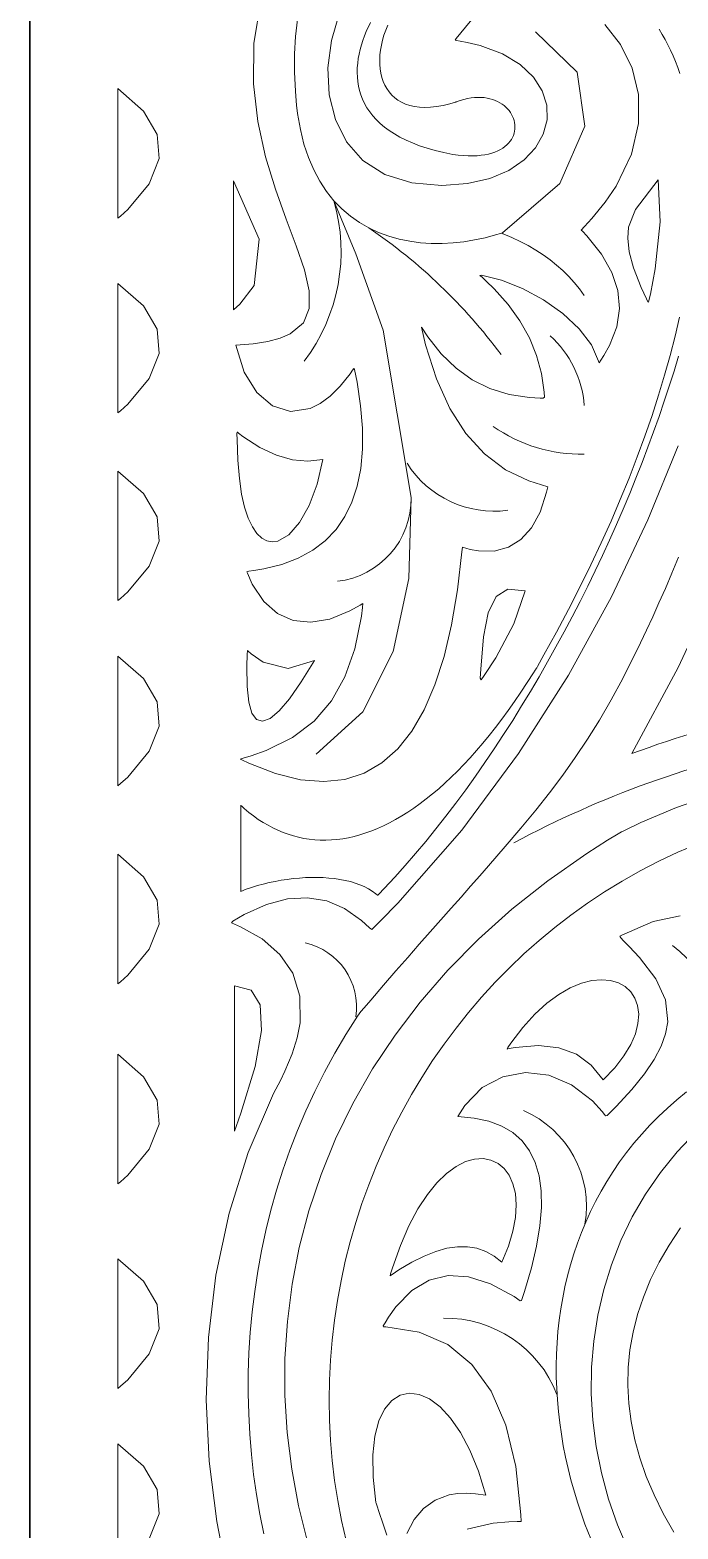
# Model space of a CAD drawing. Header units: inches. Extents: x 249 to 1192, y -18 to 440.
# Drawn here: x 621.909 to 622.219, y 264.988 to 265.706 of the extents above; entities that cross this region are included whole.
import ezdxf

# ---------------------------------------------------------------- set-up
doc = ezdxf.new("R2010")
doc.units = ezdxf.units.IN
doc.header["$MEASUREMENT"] = 0
doc.layers.add('KACA', color=141, linetype='Continuous', lineweight=30)
doc.layers.add('KOLOM', color=5, linetype='Continuous')

# ---------------------------------------------------------------- blocks, each defined once
blk = doc.blocks.new('GORGA')
blk.add_lwpolyline([(366.59218, 151.19092), (367.59218, 151.19092), (367.59218, 149.19092), (366.59218, 149.19092)], close=True)
blk.add_lwpolyline([(366.59218, 151.19092), (367.59218, 151.19092), (367.59218, 149.19092), (366.59218, 149.19092)], close=True)
at = {"lineweight": 9}
for points in [[(367.45938, 149.52477), (367.46365, 149.54202), (367.46688, 149.55947), (367.46904, 149.57707), (367.47011, 149.59477), (367.47009, 149.61253), (367.46895, 149.6303), (367.46667, 149.64804), (367.46323, 149.6657), (367.45863, 149.68322), (367.45283, 149.70058), (367.44583, 149.71771), (367.4376, 149.73458), (367.42812, 149.75114), (367.41739, 149.76733), (367.40538, 149.78312), (367.39207, 149.79846), (367.37744, 149.8133), (367.36149, 149.8276), (367.34418, 149.84131), (367.32551, 149.85438), (367.31565, 149.86066), (367.31059, 149.86373), (367.30896, 149.86465), (367.30793, 149.86517), (367.29964, 149.86914), (367.28262, 149.87631), (367.26507, 149.88245)], [(367.3058, 149.52085), (367.31095, 149.53292), (367.31522, 149.54522), (367.3186, 149.55769), (367.32109, 149.57029), (367.3227, 149.58296), (367.32342, 149.59565), (367.32326, 149.60829), (367.32222, 149.62085), (367.3203, 149.63326), (367.3175, 149.64547), (367.31382, 149.65743), (367.30927, 149.66908), (367.30383, 149.68037), (367.29752, 149.69124), (367.29034, 149.70164), (367.28227, 149.71153), (367.27334, 149.72083)], [(367.45938, 149.52477), (367.46365, 149.54202), (367.46688, 149.55947), (367.46904, 149.57707), (367.47011, 149.59477), (367.47009, 149.61253), (367.46895, 149.6303), (367.46667, 149.64804), (367.46323, 149.6657), (367.45863, 149.68322), (367.45283, 149.70058), (367.44583, 149.71771), (367.4376, 149.73458), (367.42812, 149.75114), (367.41739, 149.76733), (367.40538, 149.78312), (367.39207, 149.79846), (367.37744, 149.8133), (367.36149, 149.8276), (367.34418, 149.84131), (367.32551, 149.85438), (367.31565, 149.86066), (367.31059, 149.86373), (367.30896, 149.86465), (367.30793, 149.86517), (367.29964, 149.86914), (367.28262, 149.87631), (367.26507, 149.88245)], [(367.3058, 149.52085), (367.31095, 149.53292), (367.31522, 149.54522), (367.3186, 149.55769), (367.32109, 149.57029), (367.3227, 149.58296), (367.32342, 149.59565), (367.32326, 149.60829), (367.32222, 149.62085), (367.3203, 149.63326), (367.3175, 149.64547), (367.31382, 149.65743), (367.30927, 149.66908), (367.30383, 149.68037), (367.29752, 149.69124), (367.29034, 149.70164), (367.28227, 149.71153), (367.27334, 149.72083)], [(367.28084, 149.82449), (367.29376, 149.82172), (367.30878, 149.81521), (367.30979, 149.81467), (367.30931, 149.81398), (367.30794, 149.81258), (367.30528, 149.80982), (367.3004, 149.80449), (367.29259, 149.79429), (367.28786, 149.78422), (367.2868, 149.77368), (367.28783, 149.76805), (367.29, 149.76207), (367.29337, 149.75567), (367.29803, 149.74877), (367.30405, 149.74131), (367.3115, 149.7332), (367.31578, 149.72889), (367.31661, 149.72868), (367.31714, 149.7294), (367.31822, 149.73079), (367.3228, 149.73586), (367.3329, 149.7436), (367.34381, 149.74811), (367.35494, 149.74939), (367.36574, 149.74743), (367.37562, 149.74221), (367.38403, 149.73372), (367.38734, 149.72832), (367.37947, 149.72763), (367.37247, 149.72612), (367.36632, 149.72381), (367.36103, 149.72067), (367.3566, 149.71673), (367.35303, 149.71197), (367.35031, 149.7064), (367.34846, 149.70002), (367.34746, 149.69282), (367.34732, 149.68481), (367.34804, 149.67599), (367.34962, 149.66635), (367.35205, 149.6559), (367.35534, 149.64464), (367.3563, 149.6417), (367.3568, 149.64021), (367.35748, 149.64018), (367.36041, 149.64214), (367.37167, 149.64826), (367.3822, 149.6516), (367.392, 149.65217), (367.40106, 149.64997), (367.40939, 149.64499), (367.41698, 149.63724), (367.42051, 149.63232), (367.4222, 149.6296), (367.42303, 149.62818), (367.42291, 149.6277), (367.42184, 149.62765), (367.40582, 149.62511), (367.39205, 149.61913), (367.38055, 149.6097), (367.3713, 149.59684), (367.3643, 149.58054), (367.35957, 149.5608), (367.35709, 149.53762), (367.35694, 149.53449), (367.35897, 149.53443), (367.36297, 149.5343), (367.37038, 149.53365), (367.38294, 149.53079)], [(367.48173, 150.26263), (367.48497, 150.24224), (367.48522, 150.22297), (367.48316, 150.20487), (367.47942, 150.188), (367.47467, 150.1724), (367.46955, 150.15813), (367.46472, 150.14524), (367.46082, 150.13377), (367.45852, 150.12377), (367.45846, 150.1153), (367.46129, 150.10841), (367.46766, 150.10314), (367.47239, 150.10113), (367.47824, 150.09955), (367.48531, 150.0984), (367.49367, 150.09768), (367.48958, 150.08488), (367.48356, 150.07509), (367.47602, 150.06867), (367.46737, 150.06598), (367.45803, 150.0674), (367.45322, 150.06977), (367.44839, 150.0733), (367.4436, 150.07804), (367.43888, 150.08404), (367.43772, 150.08574), (367.43715, 150.08662), (367.43673, 150.08602), (367.43559, 150.08005), (367.43391, 150.06863), (367.43305, 150.05795), (367.43302, 150.04799), (367.43383, 150.03877), (367.43549, 150.0303), (367.43801, 150.02259), (367.44138, 150.01565), (367.44563, 150.00948), (367.45077, 150.0041), (367.45679, 149.99951), (367.46371, 149.99572), (367.47154, 149.99273), (367.48028, 149.99057), (367.485, 149.9898), (367.48744, 149.98949), (367.48832, 149.98922), (367.48806, 149.98853), (367.48575, 149.98338), (367.48025, 149.97501), (367.47365, 149.9692), (367.4661, 149.96589), (367.45772, 149.96504), (367.44865, 149.96658), (367.43902, 149.97047), (367.43403, 149.97329), (367.43277, 149.97408), (367.43293, 149.97213), (367.43351, 149.96792), (367.4367, 149.95238), (367.4414, 149.9389), (367.4478, 149.92736), (367.45609, 149.9177), (367.46644, 149.9098), (367.47906, 149.90358), (367.48627, 149.90108), (367.49011, 149.89997), (367.4911, 149.8997), (367.49159, 149.89958), (367.4908, 149.89917), (367.48743, 149.8976), (367.47456, 149.89261), (367.4626, 149.88968), (367.45155, 149.88877), (367.4414, 149.88983), (367.43212, 149.89282), (367.4237, 149.89769), (367.41612, 149.9044), (367.40937, 149.91289), (367.40344, 149.92313), (367.39829, 149.93506), (367.39393, 149.94864), (367.39033, 149.96383), (367.38748, 149.98057), (367.38537, 149.99883), (367.38512, 150.00096), (367.38459, 150.0008), (367.38355, 150.00049), (367.38148, 149.99995), (367.37747, 149.99923), (367.36992, 149.99917), (367.3631, 150.00098), (367.3571, 150.00468), (367.35201, 150.01029), (367.34791, 150.01782), (367.34488, 150.0273), (367.34431, 150.02997), (367.3472, 150.03085), (367.35328, 150.03271), (367.36454, 150.03809), (367.3746, 150.04567), (367.38346, 150.05545), (367.3911, 150.06742), (367.39755, 150.0816), (367.40279, 150.09797), (367.40475, 150.10639), (367.40177, 150.10179), (367.39532, 150.0936), (367.3882, 150.08673), (367.38041, 150.0812), (367.37195, 150.07701), (367.36282, 150.07414), (367.35301, 150.07262), (367.34786, 150.07235), (367.34654, 150.07234), (367.34588, 150.07289), (367.34602, 150.07517), (367.34729, 150.08413), (367.34964, 150.09281), (367.35308, 150.10122), (367.35762, 150.10934), (367.36324, 150.11719), (367.36996, 150.12476), (367.37372, 150.12845), (367.37571, 150.13026), (367.37673, 150.13116), (367.37604, 150.13124), (367.3664, 150.12894), (367.35629, 150.12489), (367.34633, 150.11941), (367.33711, 150.11285), (367.32924, 150.10554), (367.32332, 150.09784), (367.31995, 150.09007), (367.31968, 150.08933), (367.31887, 150.09051), (367.31737, 150.09287), (367.31478, 150.09752), (367.31124, 150.10655), (367.30988, 150.11535), (367.31066, 150.124), (367.31356, 150.1326), (367.31855, 150.14126), (367.3256, 150.15007), (367.32769, 150.15231), (367.32823, 150.15288), (367.32675, 150.15456), (367.32311, 150.15844), (367.31673, 150.1662), (367.31149, 150.17394), (367.30422, 150.18919), (367.30084, 150.20389), (367.30088, 150.21775), (367.30389, 150.23046), (367.3094, 150.24174), (367.31696, 150.25128)], [(367.37924, 150.25553), (367.38813, 150.24464), (367.38864, 150.24383), (367.38794, 150.24361), (367.38622, 150.24334), (367.38289, 150.24272), (367.37666, 150.2412), (367.36593, 150.23719), (367.35742, 150.23209), (367.35109, 150.22614), (367.34688, 150.21958), (367.34473, 150.21267), (367.34459, 150.20566), (367.3464, 150.19878), (367.3501, 150.19228), (367.35564, 150.18643), (367.36296, 150.18145), (367.37201, 150.1776), (367.38272, 150.17513), (367.39505, 150.17428), (367.40933, 150.17545), (367.42235, 150.17953), (367.43275, 150.18623), (367.4406, 150.19512), (367.44597, 150.20576), (367.44892, 150.2177), (367.44953, 150.2305), (367.44785, 150.24371), (367.44397, 150.2569)], [(367.28187, 150.04962), (367.29631, 150.01415), (367.3138, 149.97725), (367.33442, 149.93969), (367.35828, 149.90221), (367.38547, 149.86557), (367.41608, 149.8305), (367.42429, 149.82207), (367.42847, 149.81791), (367.42955, 149.81868), (367.43342, 149.82232), (367.44152, 149.82802), (367.45012, 149.83163), (367.45923, 149.83313), (367.46884, 149.83255), (367.47895, 149.82986), (367.48956, 149.82508), (367.49506, 149.8219), (367.49569, 149.82111), (367.49425, 149.82051), (367.49142, 149.81926), (367.48104, 149.81339), (367.47249, 149.806), (367.46628, 149.79695), (367.4629, 149.78609), (367.46285, 149.77328), (367.46422, 149.76609), (367.46662, 149.75836), (367.4701, 149.75007), (367.47227, 149.7457), (367.47552, 149.73933), (367.48768, 149.71114), (367.49684, 149.68208), (367.50315, 149.65247), (367.50675, 149.62259), (367.50779, 149.59276), (367.50639, 149.56327), (367.5027, 149.53443), (367.49892, 149.51469)], [(367.28084, 149.82449), (367.29376, 149.82172), (367.30878, 149.81521), (367.30979, 149.81467), (367.30931, 149.81398), (367.30794, 149.81258), (367.30528, 149.80982), (367.3004, 149.80449), (367.29259, 149.79429), (367.28786, 149.78422), (367.2868, 149.77368), (367.28783, 149.76805), (367.29, 149.76207), (367.29337, 149.75567), (367.29803, 149.74877), (367.30405, 149.74131), (367.3115, 149.7332), (367.31578, 149.72889), (367.31661, 149.72868), (367.31714, 149.7294), (367.31822, 149.73079), (367.3228, 149.73586), (367.3329, 149.7436), (367.34381, 149.74811), (367.35494, 149.74939), (367.36574, 149.74743), (367.37562, 149.74221), (367.38403, 149.73372), (367.38734, 149.72832), (367.37947, 149.72763), (367.37247, 149.72612), (367.36632, 149.72381), (367.36103, 149.72067), (367.3566, 149.71673), (367.35303, 149.71197), (367.35031, 149.7064), (367.34846, 149.70002), (367.34746, 149.69282), (367.34732, 149.68481), (367.34804, 149.67599), (367.34962, 149.66635), (367.35205, 149.6559), (367.35534, 149.64464), (367.3563, 149.6417), (367.3568, 149.64021), (367.35748, 149.64018), (367.36041, 149.64214), (367.37167, 149.64826), (367.3822, 149.6516), (367.392, 149.65217), (367.40106, 149.64997), (367.40939, 149.64499), (367.41698, 149.63724), (367.42051, 149.63232), (367.4222, 149.6296), (367.42303, 149.62818), (367.42291, 149.6277), (367.42184, 149.62765), (367.40582, 149.62511), (367.39205, 149.61913), (367.38055, 149.6097), (367.3713, 149.59684), (367.3643, 149.58054), (367.35957, 149.5608), (367.35709, 149.53762), (367.35694, 149.53449), (367.35897, 149.53443), (367.36297, 149.5343), (367.37038, 149.53365), (367.38294, 149.53079)], [(367.48173, 150.26263), (367.48497, 150.24224), (367.48522, 150.22297), (367.48316, 150.20487), (367.47942, 150.188), (367.47467, 150.1724), (367.46955, 150.15813), (367.46472, 150.14524), (367.46082, 150.13377), (367.45852, 150.12377), (367.45846, 150.1153), (367.46129, 150.10841), (367.46766, 150.10314), (367.47239, 150.10113), (367.47824, 150.09955), (367.48531, 150.0984), (367.49367, 150.09768), (367.48958, 150.08488), (367.48356, 150.07509), (367.47602, 150.06867), (367.46737, 150.06598), (367.45803, 150.0674), (367.45322, 150.06977), (367.44839, 150.0733), (367.4436, 150.07804), (367.43888, 150.08404), (367.43772, 150.08574), (367.43715, 150.08662), (367.43673, 150.08602), (367.43559, 150.08005), (367.43391, 150.06863), (367.43305, 150.05795), (367.43302, 150.04799), (367.43383, 150.03877), (367.43549, 150.0303), (367.43801, 150.02259), (367.44138, 150.01565), (367.44563, 150.00948), (367.45077, 150.0041), (367.45679, 149.99951), (367.46371, 149.99572), (367.47154, 149.99273), (367.48028, 149.99057), (367.485, 149.9898), (367.48744, 149.98949), (367.48832, 149.98922), (367.48806, 149.98853), (367.48575, 149.98338), (367.48025, 149.97501), (367.47365, 149.9692), (367.4661, 149.96589), (367.45772, 149.96504), (367.44865, 149.96658), (367.43902, 149.97047), (367.43403, 149.97329), (367.43277, 149.97408), (367.43293, 149.97213), (367.43351, 149.96792), (367.4367, 149.95238), (367.4414, 149.9389), (367.4478, 149.92736), (367.45609, 149.9177), (367.46644, 149.9098), (367.47906, 149.90358), (367.48627, 149.90108), (367.49011, 149.89997), (367.4911, 149.8997), (367.49159, 149.89958), (367.4908, 149.89917), (367.48743, 149.8976), (367.47456, 149.89261), (367.4626, 149.88968), (367.45155, 149.88877), (367.4414, 149.88983), (367.43212, 149.89282), (367.4237, 149.89769), (367.41612, 149.9044), (367.40937, 149.91289), (367.40344, 149.92313), (367.39829, 149.93506), (367.39393, 149.94864), (367.39033, 149.96383), (367.38748, 149.98057), (367.38537, 149.99883), (367.38512, 150.00096), (367.38459, 150.0008), (367.38355, 150.00049), (367.38148, 149.99995), (367.37747, 149.99923), (367.36992, 149.99917), (367.3631, 150.00098), (367.3571, 150.00468), (367.35201, 150.01029), (367.34791, 150.01782), (367.34488, 150.0273), (367.34431, 150.02997), (367.3472, 150.03085), (367.35328, 150.03271), (367.36454, 150.03809), (367.3746, 150.04567), (367.38346, 150.05545), (367.3911, 150.06742), (367.39755, 150.0816), (367.40279, 150.09797), (367.40475, 150.10639), (367.40177, 150.10179), (367.39532, 150.0936), (367.3882, 150.08673), (367.38041, 150.0812), (367.37195, 150.07701), (367.36282, 150.07414), (367.35301, 150.07262), (367.34786, 150.07235), (367.34654, 150.07234), (367.34588, 150.07289), (367.34602, 150.07517), (367.34729, 150.08413), (367.34964, 150.09281), (367.35308, 150.10122), (367.35762, 150.10934), (367.36324, 150.11719), (367.36996, 150.12476), (367.37372, 150.12845), (367.37571, 150.13026), (367.37673, 150.13116), (367.37604, 150.13124), (367.3664, 150.12894), (367.35629, 150.12489), (367.34633, 150.11941), (367.33711, 150.11285), (367.32924, 150.10554), (367.32332, 150.09784), (367.31995, 150.09007), (367.31968, 150.08933), (367.31887, 150.09051), (367.31737, 150.09287), (367.31478, 150.09752), (367.31124, 150.10655), (367.30988, 150.11535), (367.31066, 150.124), (367.31356, 150.1326), (367.31855, 150.14126), (367.3256, 150.15007), (367.32769, 150.15231), (367.32823, 150.15288), (367.32675, 150.15456), (367.32311, 150.15844), (367.31673, 150.1662), (367.31149, 150.17394), (367.30422, 150.18919), (367.30084, 150.20389), (367.30088, 150.21775), (367.30389, 150.23046), (367.3094, 150.24174), (367.31696, 150.25128)], [(367.37924, 150.25553), (367.38813, 150.24464), (367.38864, 150.24383), (367.38794, 150.24361), (367.38622, 150.24334), (367.38289, 150.24272), (367.37666, 150.2412), (367.36593, 150.23719), (367.35742, 150.23209), (367.35109, 150.22614), (367.34688, 150.21958), (367.34473, 150.21267), (367.34459, 150.20566), (367.3464, 150.19878), (367.3501, 150.19228), (367.35564, 150.18643), (367.36296, 150.18145), (367.37201, 150.1776), (367.38272, 150.17513), (367.39505, 150.17428), (367.40933, 150.17545), (367.42235, 150.17953), (367.43275, 150.18623), (367.4406, 150.19512), (367.44597, 150.20576), (367.44892, 150.2177), (367.44953, 150.2305), (367.44785, 150.24371), (367.44397, 150.2569)], [(367.28187, 150.04962), (367.29631, 150.01415), (367.3138, 149.97725), (367.33442, 149.93969), (367.35828, 149.90221), (367.38547, 149.86557), (367.41608, 149.8305), (367.42429, 149.82207), (367.42847, 149.81791), (367.42955, 149.81868), (367.43342, 149.82232), (367.44152, 149.82802), (367.45012, 149.83163), (367.45923, 149.83313), (367.46884, 149.83255), (367.47895, 149.82986), (367.48956, 149.82508), (367.49506, 149.8219), (367.49569, 149.82111), (367.49425, 149.82051), (367.49142, 149.81926), (367.48104, 149.81339), (367.47249, 149.806), (367.46628, 149.79695), (367.4629, 149.78609), (367.46285, 149.77328), (367.46422, 149.76609), (367.46662, 149.75836), (367.4701, 149.75007), (367.47227, 149.7457), (367.47552, 149.73933), (367.48768, 149.71114), (367.49684, 149.68208), (367.50315, 149.65247), (367.50675, 149.62259), (367.50779, 149.59276), (367.50639, 149.56327), (367.5027, 149.53443), (367.49892, 149.51469)], [(367.32681, 150.1216), (367.32913, 150.12475), (367.33161, 150.12777), (367.33425, 150.13068), (367.33707, 150.13345), (367.34005, 150.1361), (367.3432, 150.13863), (367.34651, 150.14103), (367.34999, 150.1433), (367.35364, 150.14545), (367.35745, 150.14747), (367.36143, 150.14937), (367.36558, 150.15114), (367.36611, 150.15136), (367.36638, 150.15146), (367.36696, 150.15128), (367.36937, 150.15053), (367.3743, 150.1492), (367.37933, 150.14812), (367.38445, 150.14729), (367.38962, 150.14673), (367.39483, 150.14645), (367.40004, 150.14648), (367.40523, 150.14683), (367.41037, 150.14752), (367.41544, 150.14855), (367.42041, 150.14995), (367.42525, 150.15173), (367.42994, 150.15392), (367.43445, 150.15651), (367.43876, 150.15953), (367.44284, 150.163), (367.44666, 150.16693), (367.4502, 150.17134), (367.45343, 150.17624), (367.45632, 150.18165), (367.45885, 150.18758), (367.461, 150.19405), (367.46273, 150.20108), (367.46402, 150.20868), (367.4645, 150.2127), (367.46469, 150.21476), (367.4651, 150.21934), (367.46558, 150.22846), (367.46558, 150.23722), (367.46509, 150.24562), (367.46416, 150.25366)], [(367.28165, 149.99618), (367.28485, 149.98857), (367.28797, 149.9813), (367.29102, 149.97434), (367.29402, 149.96767), (367.29696, 149.96129), (367.29986, 149.95516), (367.30272, 149.94928), (367.30555, 149.94364), (367.30836, 149.9382), (367.31395, 149.9279), (367.31956, 149.91824), (367.32525, 149.90911), (367.33108, 149.90035), (367.33712, 149.89185), (367.34342, 149.88346), (367.35006, 149.87506), (367.3571, 149.86651), (367.36461, 149.85767), (367.37263, 149.84842), (367.37686, 149.8436), (367.38125, 149.83862), (367.3858, 149.83347), (367.39052, 149.82814), (367.39542, 149.8226), (367.40051, 149.81684), (367.4058, 149.81084), (367.41128, 149.80459), (367.41698, 149.79807), (367.4229, 149.79126), (367.42905, 149.78415), (367.43221, 149.78047), (367.43381, 149.77861), (367.4353, 149.77648), (367.44092, 149.76763), (367.44621, 149.75865), (367.45116, 149.74956), (367.45578, 149.74037), (367.46008, 149.73108), (367.46406, 149.72171), (367.46771, 149.71226), (367.47105, 149.70274), (367.47408, 149.69316), (367.4768, 149.68352), (367.4792, 149.67384), (367.4813, 149.66412), (367.4831, 149.65436), (367.4846, 149.64459), (367.48581, 149.6348), (367.48672, 149.62501), (367.48733, 149.61522), (367.48766, 149.60544), (367.48771, 149.59568), (367.48747, 149.58594), (367.48696, 149.57624), (367.48617, 149.56658), (367.4851, 149.55698), (367.48376, 149.54743), (367.48216, 149.53794), (367.48029, 149.52854)], [(367.32681, 150.1216), (367.32913, 150.12475), (367.33161, 150.12777), (367.33425, 150.13068), (367.33707, 150.13345), (367.34005, 150.1361), (367.3432, 150.13863), (367.34651, 150.14103), (367.34999, 150.1433), (367.35364, 150.14545), (367.35745, 150.14747), (367.36143, 150.14937), (367.36558, 150.15114), (367.36611, 150.15136), (367.36638, 150.15146), (367.36696, 150.15128), (367.36937, 150.15053), (367.3743, 150.1492), (367.37933, 150.14812), (367.38445, 150.14729), (367.38962, 150.14673), (367.39483, 150.14645), (367.40004, 150.14648), (367.40523, 150.14683), (367.41037, 150.14752), (367.41544, 150.14855), (367.42041, 150.14995), (367.42525, 150.15173), (367.42994, 150.15392), (367.43445, 150.15651), (367.43876, 150.15953), (367.44284, 150.163), (367.44666, 150.16693), (367.4502, 150.17134), (367.45343, 150.17624), (367.45632, 150.18165), (367.45885, 150.18758), (367.461, 150.19405), (367.46273, 150.20108), (367.46402, 150.20868), (367.4645, 150.2127), (367.46469, 150.21476), (367.4651, 150.21934), (367.46558, 150.22846), (367.46558, 150.23722), (367.46509, 150.24562), (367.46416, 150.25366)], [(367.28165, 149.99618), (367.28485, 149.98857), (367.28797, 149.9813), (367.29102, 149.97434), (367.29402, 149.96767), (367.29696, 149.96129), (367.29986, 149.95516), (367.30272, 149.94928), (367.30555, 149.94364), (367.30836, 149.9382), (367.31395, 149.9279), (367.31956, 149.91824), (367.32525, 149.90911), (367.33108, 149.90035), (367.33712, 149.89185), (367.34342, 149.88346), (367.35006, 149.87506), (367.3571, 149.86651), (367.36461, 149.85767), (367.37263, 149.84842), (367.37686, 149.8436), (367.38125, 149.83862), (367.3858, 149.83347), (367.39052, 149.82814), (367.39542, 149.8226), (367.40051, 149.81684), (367.4058, 149.81084), (367.41128, 149.80459), (367.41698, 149.79807), (367.4229, 149.79126), (367.42905, 149.78415), (367.43221, 149.78047), (367.43381, 149.77861), (367.4353, 149.77648), (367.44092, 149.76763), (367.44621, 149.75865), (367.45116, 149.74956), (367.45578, 149.74037), (367.46008, 149.73108), (367.46406, 149.72171), (367.46771, 149.71226), (367.47105, 149.70274), (367.47408, 149.69316), (367.4768, 149.68352), (367.4792, 149.67384), (367.4813, 149.66412), (367.4831, 149.65436), (367.4846, 149.64459), (367.48581, 149.6348), (367.48672, 149.62501), (367.48733, 149.61522), (367.48766, 149.60544), (367.48771, 149.59568), (367.48747, 149.58594), (367.48696, 149.57624), (367.48617, 149.56658), (367.4851, 149.55698), (367.48376, 149.54743), (367.48216, 149.53794), (367.48029, 149.52854)], [(367.28102, 150.22784), (367.28203, 150.23071), (367.28311, 150.23352), (367.28425, 150.23627), (367.28546, 150.23895), (367.28673, 150.24156), (367.28806, 150.24411), (367.28945, 150.24659), (367.29091, 150.24901)], [(367.42087, 150.25105), (367.42185, 150.24863), (367.42269, 150.24621), (367.42338, 150.2438), (367.42393, 150.24141), (367.42434, 150.23905), (367.4246, 150.23673), (367.42472, 150.23445), (367.42468, 150.23223), (367.4245, 150.23007), (367.42417, 150.22799), (367.42369, 150.22599), (367.42305, 150.22408), (367.42227, 150.22227), (367.42132, 150.22058), (367.42022, 150.219), (367.41897, 150.21754), (367.41755, 150.21623), (367.41598, 150.21505), (367.41424, 150.21404), (367.41234, 150.21318), (367.41028, 150.2125), (367.40806, 150.212), (367.40567, 150.21169), (367.40311, 150.21158), (367.40038, 150.21168), (367.39749, 150.21199), (367.39443, 150.21254), (367.39119, 150.21331), (367.38951, 150.21379), (367.38865, 150.21405), (367.38834, 150.21416), (367.3881, 150.21426), (367.38624, 150.21491), (367.38443, 150.21544), (367.38268, 150.21586), (367.38097, 150.21615), (367.37932, 150.21634), (367.37773, 150.21642), (367.37619, 150.2164), (367.37471, 150.21628), (367.3733, 150.21607), (367.37194, 150.21578), (367.37065, 150.2154), (367.36943, 150.21495), (367.36827, 150.21443), (367.36718, 150.21384), (367.36616, 150.21318), (367.36521, 150.21247), (367.36434, 150.21171), (367.36354, 150.2109), (367.36282, 150.21005), (367.36218, 150.20915), (367.36161, 150.20823), (367.36113, 150.20728), (367.36073, 150.2063), (367.36042, 150.2053), (367.36019, 150.2043), (367.36005, 150.20328), (367.36, 150.20225), (367.36004, 150.20123), (367.36017, 150.20022), (367.3604, 150.19921), (367.36072, 150.19822), (367.36114, 150.19725), (367.36166, 150.19631), (367.36228, 150.19539), (367.363, 150.19451), (367.36382, 150.19367), (367.36476, 150.19287), (367.36579, 150.19212), (367.36694, 150.19142), (367.3682, 150.19079), (367.36957, 150.19022), (367.37105, 150.18971), (367.37265, 150.18928), (367.37436, 150.18893), (367.37619, 150.18866), (367.37814, 150.18847), (367.38022, 150.18838), (367.38241, 150.18839), (367.38473, 150.1885), (367.38718, 150.18872), (367.38975, 150.18904), (367.3941, 150.18995), (367.3982, 150.19097), (367.40205, 150.19208), (367.40565, 150.19328), (367.40901, 150.19457), (367.41214, 150.19595), (367.41505, 150.19741), (367.41773, 150.19894), (367.4202, 150.20055), (367.42247, 150.20222), (367.42452, 150.20396), (367.42639, 150.20576), (367.42806, 150.20762), (367.42954, 150.20953), (367.43084, 150.21148), (367.43197, 150.21348), (367.43294, 150.21552), (367.43374, 150.21759), (367.43438, 150.2197), (367.43487, 150.22183), (367.43522, 150.22399), (367.43543, 150.22616), (367.43551, 150.22835), (367.43546, 150.23054), (367.43528, 150.23275), (367.43499, 150.23496), (367.4346, 150.23716), (367.43409, 150.23936), (367.43349, 150.24155), (367.4328, 150.24372), (367.43202, 150.24588), (367.43116, 150.24801), (367.42922, 150.25219)], [(367.28164, 150.09255), (367.28381, 150.08538), (367.28609, 150.07815), (367.28848, 150.07089), (367.29098, 150.06358), (367.29358, 150.05625), (367.2963, 150.04888), (367.29911, 150.0415), (367.30203, 150.0341), (367.30505, 150.02669), (367.30817, 150.01927), (367.31138, 150.01186), (367.31469, 150.00445), (367.31809, 149.99705), (367.32158, 149.98967), (367.32516, 149.98232), (367.32883, 149.97499), (367.33258, 149.9677), (367.33642, 149.96045), (367.34034, 149.95324), (367.34433, 149.94608), (367.34841, 149.93898), (367.35256, 149.93194), (367.35678, 149.92497), (367.36107, 149.91807), (367.36544, 149.91125), (367.36987, 149.90451), (367.37437, 149.89786), (367.37894, 149.89131), (367.38356, 149.88485), (367.38825, 149.87851), (367.393, 149.87227), (367.3978, 149.86615), (367.40266, 149.86015), (367.40757, 149.85428), (367.41253, 149.84855), (367.41754, 149.84295), (367.4226, 149.83749), (367.42514, 149.83482), (367.42546, 149.83449), (367.42562, 149.83433), (367.42566, 149.8343), (367.42571, 149.83435), (367.42581, 149.83443), (367.42659, 149.83509), (367.42829, 149.83634), (367.43013, 149.83746), (367.43211, 149.83848), (367.43422, 149.83938), (367.43645, 149.84018), (367.43879, 149.84087), (367.44123, 149.84145), (367.44376, 149.84193), (367.44638, 149.84231), (367.44906, 149.84259), (367.45181, 149.84278), (367.4546, 149.84286), (367.45744, 149.84286), (367.46032, 149.84276), (367.46321, 149.84258), (367.46612, 149.8423), (367.46903, 149.84195), (367.47194, 149.8415), (367.47483, 149.84098), (367.47769, 149.84037), (367.48052, 149.83969), (367.48331, 149.83893), (367.48604, 149.83809), (367.4887, 149.83718), (367.49129, 149.83621), (367.49129, 149.83621), (367.49129, 149.83708), (367.49129, 149.83819), (367.49129, 149.83952), (367.49129, 149.84104), (367.49129, 149.84273), (367.49129, 149.84456), (367.49129, 149.84652), (367.49129, 149.84859), (367.49129, 149.85293), (367.49129, 149.85741), (367.49129, 149.86185), (367.49129, 149.86606), (367.49129, 149.86802), (367.49129, 149.86986), (367.49129, 149.87155), (367.49129, 149.87308), (367.49129, 149.87441), (367.49129, 149.87552), (367.49129, 149.8764), (367.49129, 149.87702), (367.49129, 149.87736), (367.49129, 149.87741), (367.49129, 149.87741), (367.49129, 149.87741), (367.49118, 149.87731), (367.49064, 149.87682), (367.48956, 149.87586), (367.48736, 149.87402), (367.48512, 149.87229), (367.48285, 149.87069), (367.48055, 149.8692), (367.47821, 149.86782), (367.47585, 149.86657), (367.47345, 149.86543), (367.47102, 149.86442), (367.46856, 149.86352), (367.46607, 149.86275), (367.46355, 149.8621), (367.461, 149.86158), (367.45843, 149.86118), (367.45583, 149.8609), (367.45321, 149.86075), (367.45056, 149.86072), (367.44789, 149.86083), (367.44519, 149.86106), (367.44247, 149.86142), (367.43973, 149.86191), (367.43697, 149.86253), (367.43418, 149.86328), (367.43138, 149.86417), (367.42856, 149.86518), (367.42572, 149.86633), (367.42287, 149.86762), (367.41999, 149.86904), (367.41711, 149.8706), (367.4142, 149.87229), (367.41128, 149.87412), (367.40835, 149.87609), (367.40541, 149.8782), (367.40245, 149.88045), (367.39948, 149.88284), (367.3965, 149.88537), (367.39351, 149.88805), (367.39052, 149.89087), (367.38751, 149.89383), (367.38449, 149.89694), (367.38147, 149.90019), (367.37845, 149.90359), (367.37541, 149.90713), (367.37237, 149.91083), (367.36933, 149.91467), (367.36629, 149.91866), (367.36324, 149.92281), (367.36019, 149.9271), (367.35714, 149.93155), (367.35409, 149.93615), (367.35104, 149.9409), (367.35028, 149.94211), (367.34989, 149.94272), (367.34978, 149.94291), (367.34958, 149.94326), (367.34919, 149.94394), (367.34609, 149.94943), (367.34009, 149.96033), (367.33435, 149.97116), (367.32887, 149.9819), (367.32365, 149.99255), (367.31869, 150.0031), (367.31399, 150.01355), (367.30955, 150.02389), (367.30536, 150.03411), (367.30143, 150.04422), (367.29777, 150.0542), (367.29436, 150.06404), (367.2912, 150.07375), (367.28831, 150.08332), (367.28567, 150.09275), (367.28329, 150.10201), (367.28117, 150.11112)], [(367.28102, 150.22784), (367.28203, 150.23071), (367.28311, 150.23352), (367.28425, 150.23627), (367.28546, 150.23895), (367.28673, 150.24156), (367.28806, 150.24411), (367.28945, 150.24659), (367.29091, 150.24901)], [(367.42087, 150.25105), (367.42185, 150.24863), (367.42269, 150.24621), (367.42338, 150.2438), (367.42393, 150.24141), (367.42434, 150.23905), (367.4246, 150.23673), (367.42472, 150.23445), (367.42468, 150.23223), (367.4245, 150.23007), (367.42417, 150.22799), (367.42369, 150.22599), (367.42305, 150.22408), (367.42227, 150.22227), (367.42132, 150.22058), (367.42022, 150.219), (367.41897, 150.21754), (367.41755, 150.21623), (367.41598, 150.21505), (367.41424, 150.21404), (367.41234, 150.21318), (367.41028, 150.2125), (367.40806, 150.212), (367.40567, 150.21169), (367.40311, 150.21158), (367.40038, 150.21168), (367.39749, 150.21199), (367.39443, 150.21254), (367.39119, 150.21331), (367.38951, 150.21379), (367.38865, 150.21405), (367.38834, 150.21416), (367.3881, 150.21426), (367.38624, 150.21491), (367.38443, 150.21544), (367.38268, 150.21586), (367.38097, 150.21615), (367.37932, 150.21634), (367.37773, 150.21642), (367.37619, 150.2164), (367.37471, 150.21628), (367.3733, 150.21607), (367.37194, 150.21578), (367.37065, 150.2154), (367.36943, 150.21495), (367.36827, 150.21443), (367.36718, 150.21384), (367.36616, 150.21318), (367.36521, 150.21247), (367.36434, 150.21171), (367.36354, 150.2109), (367.36282, 150.21005), (367.36218, 150.20915), (367.36161, 150.20823), (367.36113, 150.20728), (367.36073, 150.2063), (367.36042, 150.2053), (367.36019, 150.2043), (367.36005, 150.20328), (367.36, 150.20225), (367.36004, 150.20123), (367.36017, 150.20022), (367.3604, 150.19921), (367.36072, 150.19822), (367.36114, 150.19725), (367.36166, 150.19631), (367.36228, 150.19539), (367.363, 150.19451), (367.36382, 150.19367), (367.36476, 150.19287), (367.36579, 150.19212), (367.36694, 150.19142), (367.3682, 150.19079), (367.36957, 150.19022), (367.37105, 150.18971), (367.37265, 150.18928), (367.37436, 150.18893), (367.37619, 150.18866), (367.37814, 150.18847), (367.38022, 150.18838), (367.38241, 150.18839), (367.38473, 150.1885), (367.38718, 150.18872), (367.38975, 150.18904), (367.3941, 150.18995), (367.3982, 150.19097), (367.40205, 150.19208), (367.40565, 150.19328), (367.40901, 150.19457), (367.41214, 150.19595), (367.41505, 150.19741), (367.41773, 150.19894), (367.4202, 150.20055), (367.42247, 150.20222), (367.42452, 150.20396), (367.42639, 150.20576), (367.42806, 150.20762), (367.42954, 150.20953), (367.43084, 150.21148), (367.43197, 150.21348), (367.43294, 150.21552), (367.43374, 150.21759), (367.43438, 150.2197), (367.43487, 150.22183), (367.43522, 150.22399), (367.43543, 150.22616), (367.43551, 150.22835), (367.43546, 150.23054), (367.43528, 150.23275), (367.43499, 150.23496), (367.4346, 150.23716), (367.43409, 150.23936), (367.43349, 150.24155), (367.4328, 150.24372), (367.43202, 150.24588), (367.43116, 150.24801), (367.42922, 150.25219)], [(367.28164, 150.09255), (367.28381, 150.08538), (367.28609, 150.07815), (367.28848, 150.07089), (367.29098, 150.06358), (367.29358, 150.05625), (367.2963, 150.04888), (367.29911, 150.0415), (367.30203, 150.0341), (367.30505, 150.02669), (367.30817, 150.01927), (367.31138, 150.01186), (367.31469, 150.00445), (367.31809, 149.99705), (367.32158, 149.98967), (367.32516, 149.98232), (367.32883, 149.97499), (367.33258, 149.9677), (367.33642, 149.96045), (367.34034, 149.95324), (367.34433, 149.94608), (367.34841, 149.93898), (367.35256, 149.93194), (367.35678, 149.92497), (367.36107, 149.91807), (367.36544, 149.91125), (367.36987, 149.90451), (367.37437, 149.89786), (367.37894, 149.89131), (367.38356, 149.88485), (367.38825, 149.87851), (367.393, 149.87227), (367.3978, 149.86615), (367.40266, 149.86015), (367.40757, 149.85428), (367.41253, 149.84855), (367.41754, 149.84295), (367.4226, 149.83749), (367.42514, 149.83482), (367.42546, 149.83449), (367.42562, 149.83433), (367.42566, 149.8343), (367.42571, 149.83435), (367.42581, 149.83443), (367.42659, 149.83509), (367.42829, 149.83634), (367.43013, 149.83746), (367.43211, 149.83848), (367.43422, 149.83938), (367.43645, 149.84018), (367.43879, 149.84087), (367.44123, 149.84145), (367.44376, 149.84193), (367.44638, 149.84231), (367.44906, 149.84259), (367.45181, 149.84278), (367.4546, 149.84286), (367.45744, 149.84286), (367.46032, 149.84276), (367.46321, 149.84258), (367.46612, 149.8423), (367.46903, 149.84195), (367.47194, 149.8415), (367.47483, 149.84098), (367.47769, 149.84037), (367.48052, 149.83969), (367.48331, 149.83893), (367.48604, 149.83809), (367.4887, 149.83718), (367.49129, 149.83621), (367.49129, 149.83621), (367.49129, 149.83708), (367.49129, 149.83819), (367.49129, 149.83952), (367.49129, 149.84104), (367.49129, 149.84273), (367.49129, 149.84456), (367.49129, 149.84652), (367.49129, 149.84859), (367.49129, 149.85293), (367.49129, 149.85741), (367.49129, 149.86185), (367.49129, 149.86606), (367.49129, 149.86802), (367.49129, 149.86986), (367.49129, 149.87155), (367.49129, 149.87308), (367.49129, 149.87441), (367.49129, 149.87552), (367.49129, 149.8764), (367.49129, 149.87702), (367.49129, 149.87736), (367.49129, 149.87741), (367.49129, 149.87741), (367.49129, 149.87741), (367.49118, 149.87731), (367.49064, 149.87682), (367.48956, 149.87586), (367.48736, 149.87402), (367.48512, 149.87229), (367.48285, 149.87069), (367.48055, 149.8692), (367.47821, 149.86782), (367.47585, 149.86657), (367.47345, 149.86543), (367.47102, 149.86442), (367.46856, 149.86352), (367.46607, 149.86275), (367.46355, 149.8621), (367.461, 149.86158), (367.45843, 149.86118), (367.45583, 149.8609), (367.45321, 149.86075), (367.45056, 149.86072), (367.44789, 149.86083), (367.44519, 149.86106), (367.44247, 149.86142), (367.43973, 149.86191), (367.43697, 149.86253), (367.43418, 149.86328), (367.43138, 149.86417), (367.42856, 149.86518), (367.42572, 149.86633), (367.42287, 149.86762), (367.41999, 149.86904), (367.41711, 149.8706), (367.4142, 149.87229), (367.41128, 149.87412), (367.40835, 149.87609), (367.40541, 149.8782), (367.40245, 149.88045), (367.39948, 149.88284), (367.3965, 149.88537), (367.39351, 149.88805), (367.39052, 149.89087), (367.38751, 149.89383), (367.38449, 149.89694), (367.38147, 149.90019), (367.37845, 149.90359), (367.37541, 149.90713), (367.37237, 149.91083), (367.36933, 149.91467), (367.36629, 149.91866), (367.36324, 149.92281), (367.36019, 149.9271), (367.35714, 149.93155), (367.35409, 149.93615), (367.35104, 149.9409), (367.35028, 149.94211), (367.34989, 149.94272), (367.34978, 149.94291), (367.34958, 149.94326), (367.34919, 149.94394), (367.34609, 149.94943), (367.34009, 149.96033), (367.33435, 149.97116), (367.32887, 149.9819), (367.32365, 149.99255), (367.31869, 150.0031), (367.31399, 150.01355), (367.30955, 150.02389), (367.30536, 150.03411), (367.30143, 150.04422), (367.29777, 150.0542), (367.29436, 150.06404), (367.2912, 150.07375), (367.28831, 150.08332), (367.28567, 150.09275), (367.28329, 150.10201), (367.28117, 150.11112)], [(367.35013, 150.24776), (367.33026, 150.22847), (367.32647, 150.20257), (367.33845, 150.17522), (367.36588, 150.15161)], [(367.35013, 150.24776), (367.33026, 150.22847), (367.32647, 150.20257), (367.33845, 150.17522), (367.36588, 150.15161)], [(367.45518, 149.90184), (367.43287, 149.92221), (367.41834, 149.95102), (367.41084, 149.98599), (367.40963, 150.02482), (367.42305, 150.1049), (367.4362, 150.14156), (367.44666, 150.16693)], [(367.45518, 149.90184), (367.43287, 149.92221), (367.41834, 149.95102), (367.41084, 149.98599), (367.40963, 150.02482), (367.42305, 150.1049), (367.4362, 150.14156), (367.44666, 150.16693)], [(367.32229, 149.52266), (367.32646, 149.5331), (367.33011, 149.54371), (367.33322, 149.55445), (367.33577, 149.56529), (367.33684, 149.57074), (367.33776, 149.57621), (367.33854, 149.58168), (367.33917, 149.58717), (367.33966, 149.59265), (367.33999, 149.59814), (367.34018, 149.60362), (367.34021, 149.6091), (367.34009, 149.61456), (367.33982, 149.62001), (367.33938, 149.62544), (367.33879, 149.63084), (367.33804, 149.63622), (367.33713, 149.64157), (367.33605, 149.64689), (367.33481, 149.65216), (367.33341, 149.6574), (367.33183, 149.66259), (367.33009, 149.66773), (367.32818, 149.67282), (367.32609, 149.67785), (367.32383, 149.68282), (367.32139, 149.68773), (367.31878, 149.69256), (367.31598, 149.69733), (367.31301, 149.70202), (367.30985, 149.70664), (367.30652, 149.71116), (367.30299, 149.71561), (367.29928, 149.71996), (367.29538, 149.72422), (367.29129, 149.72838), (367.28702, 149.73243), (367.28254, 149.73639), (367.27788, 149.74023)], [(367.32229, 149.52266), (367.32646, 149.5331), (367.33011, 149.54371), (367.33322, 149.55445), (367.33577, 149.56529), (367.33684, 149.57074), (367.33776, 149.57621), (367.33854, 149.58168), (367.33917, 149.58717), (367.33966, 149.59265), (367.33999, 149.59814), (367.34018, 149.60362), (367.34021, 149.6091), (367.34009, 149.61456), (367.33982, 149.62001), (367.33938, 149.62544), (367.33879, 149.63084), (367.33804, 149.63622), (367.33713, 149.64157), (367.33605, 149.64689), (367.33481, 149.65216), (367.33341, 149.6574), (367.33183, 149.66259), (367.33009, 149.66773), (367.32818, 149.67282), (367.32609, 149.67785), (367.32383, 149.68282), (367.32139, 149.68773), (367.31878, 149.69256), (367.31598, 149.69733), (367.31301, 149.70202), (367.30985, 149.70664), (367.30652, 149.71116), (367.30299, 149.71561), (367.29928, 149.71996), (367.29538, 149.72422), (367.29129, 149.72838), (367.28702, 149.73243), (367.28254, 149.73639), (367.27788, 149.74023)], [(367.2807, 149.67505), (367.28613, 149.66684), (367.29091, 149.65859), (367.29504, 149.65029), (367.2985, 149.64195), (367.30131, 149.63357), (367.30346, 149.62514), (367.30496, 149.61666), (367.3058, 149.60815), (367.30599, 149.59958), (367.30552, 149.59097), (367.3044, 149.58232), (367.30263, 149.57361), (367.30021, 149.56486), (367.29713, 149.55607), (367.2934, 149.54722), (367.28902, 149.53833), (367.28399, 149.52939)], [(367.27276, 149.85886), (367.28206, 149.85489), (367.29114, 149.85061), (367.3, 149.84603), (367.30864, 149.84116), (367.31706, 149.836), (367.32525, 149.83057), (367.33321, 149.82487), (367.34093, 149.81891), (367.34842, 149.8127), (367.35567, 149.80625), (367.36267, 149.79957), (367.36943, 149.79267), (367.37593, 149.78556), (367.38219, 149.77824), (367.38818, 149.77072), (367.39391, 149.76301), (367.39939, 149.75513), (367.40459, 149.74707), (367.40952, 149.73886), (367.41418, 149.73049), (367.41857, 149.72197), (367.42267, 149.71333), (367.42649, 149.70455), (367.43002, 149.69566), (367.43326, 149.68665), (367.43621, 149.67755), (367.43886, 149.66836), (367.44121, 149.65908), (367.44326, 149.64973), (367.445, 149.64031), (367.44644, 149.63084), (367.44755, 149.62132), (367.44836, 149.61176), (367.44884, 149.60217), (367.449, 149.59256), (367.44883, 149.58294), (367.44833, 149.57331), (367.4475, 149.56368), (367.44634, 149.55407), (367.44483, 149.54449), (367.44298, 149.53493), (367.44078, 149.52541)], [(367.2807, 149.67505), (367.28613, 149.66684), (367.29091, 149.65859), (367.29504, 149.65029), (367.2985, 149.64195), (367.30131, 149.63357), (367.30346, 149.62514), (367.30496, 149.61666), (367.3058, 149.60815), (367.30599, 149.59958), (367.30552, 149.59097), (367.3044, 149.58232), (367.30263, 149.57361), (367.30021, 149.56486), (367.29713, 149.55607), (367.2934, 149.54722), (367.28902, 149.53833), (367.28399, 149.52939)], [(367.27276, 149.85886), (367.28206, 149.85489), (367.29114, 149.85061), (367.3, 149.84603), (367.30864, 149.84116), (367.31706, 149.836), (367.32525, 149.83057), (367.33321, 149.82487), (367.34093, 149.81891), (367.34842, 149.8127), (367.35567, 149.80625), (367.36267, 149.79957), (367.36943, 149.79267), (367.37593, 149.78556), (367.38219, 149.77824), (367.38818, 149.77072), (367.39391, 149.76301), (367.39939, 149.75513), (367.40459, 149.74707), (367.40952, 149.73886), (367.41418, 149.73049), (367.41857, 149.72197), (367.42267, 149.71333), (367.42649, 149.70455), (367.43002, 149.69566), (367.43326, 149.68665), (367.43621, 149.67755), (367.43886, 149.66836), (367.44121, 149.65908), (367.44326, 149.64973), (367.445, 149.64031), (367.44644, 149.63084), (367.44755, 149.62132), (367.44836, 149.61176), (367.44884, 149.60217), (367.449, 149.59256), (367.44883, 149.58294), (367.44833, 149.57331), (367.4475, 149.56368), (367.44634, 149.55407), (367.44483, 149.54449), (367.44298, 149.53493), (367.44078, 149.52541)], [(367.41178, 149.52877), (367.40828, 149.53536), (367.40378, 149.54071), (367.39818, 149.54468), (367.3914, 149.54714), (367.38754, 149.54778), (367.38334, 149.54798), (367.37881, 149.54775), (367.37392, 149.54707), (367.37392, 149.54707), (367.37747, 149.55863), (367.38156, 149.56864), (367.38607, 149.57709), (367.39087, 149.584), (367.39585, 149.58934), (367.40088, 149.59311), (367.40583, 149.59532), (367.41058, 149.59594), (367.41501, 149.59499), (367.41899, 149.59244), (367.42241, 149.58831), (367.42513, 149.58258), (367.42703, 149.57524), (367.42799, 149.5663), (367.42789, 149.55575), (367.4266, 149.54358), (367.42648, 149.54323), (367.42615, 149.54223), (367.42496, 149.5387), (367.42328, 149.53369), (367.42136, 149.52796)], [(367.41178, 149.52877), (367.40828, 149.53536), (367.40378, 149.54071), (367.39818, 149.54468), (367.3914, 149.54714), (367.38754, 149.54778), (367.38334, 149.54798), (367.37881, 149.54775), (367.37392, 149.54707), (367.37392, 149.54707), (367.37747, 149.55863), (367.38156, 149.56864), (367.38607, 149.57709), (367.39087, 149.584), (367.39585, 149.58934), (367.40088, 149.59311), (367.40583, 149.59532), (367.41058, 149.59594), (367.41501, 149.59499), (367.41899, 149.59244), (367.42241, 149.58831), (367.42513, 149.58258), (367.42703, 149.57524), (367.42799, 149.5663), (367.42789, 149.55575), (367.4266, 149.54358), (367.42648, 149.54323), (367.42615, 149.54223), (367.42496, 149.5387), (367.42328, 149.53369), (367.42136, 149.52796)]]:
    blk.add_lwpolyline(points, dxfattribs=at)
for points in [[(367.55009, 150.22058), (367.53787, 150.20982), (367.53129, 150.19865), (367.53036, 150.18707), (367.53505, 150.17508), (367.54539, 150.16268), (367.54885, 150.15952), (367.55009, 150.1585), (367.55009, 150.15916), (367.55009, 150.16816), (367.55009, 150.20092), (367.55009, 150.21485), (367.55009, 150.22058)], [(367.55009, 150.22058), (367.53787, 150.20982), (367.53129, 150.19865), (367.53036, 150.18707), (367.53505, 150.17508), (367.54539, 150.16268), (367.54885, 150.15952), (367.55009, 150.1585), (367.55009, 150.15916), (367.55009, 150.16816), (367.55009, 150.20092), (367.55009, 150.21485), (367.55009, 150.22058)], [(367.2914, 150.17697), (367.3022, 150.16266), (367.30556, 150.15431), (367.30597, 150.14896), (367.30525, 150.14251), (367.30317, 150.13471), (367.29952, 150.1253), (367.29703, 150.11992), (367.29634, 150.11849), (367.29604, 150.11828), (367.29586, 150.11907), (367.29515, 150.1222), (367.29282, 150.13434), (367.29053, 150.15685), (367.2914, 150.17697)], [(367.2914, 150.17697), (367.3022, 150.16266), (367.30556, 150.15431), (367.30597, 150.14896), (367.30525, 150.14251), (367.30317, 150.13471), (367.29952, 150.1253), (367.29703, 150.11992), (367.29634, 150.11849), (367.29604, 150.11828), (367.29586, 150.11907), (367.29515, 150.1222), (367.29282, 150.13434), (367.29053, 150.15685), (367.2914, 150.17697)], [(367.49472, 150.17638), (367.48237, 150.14855), (367.48484, 150.12633), (367.49163, 150.11733), (367.49472, 150.11469), (367.49472, 150.11533), (367.49472, 150.12429), (367.49472, 150.15684), (367.49472, 150.17068), (367.49472, 150.17638)], [(367.49472, 150.17638), (367.48237, 150.14855), (367.48484, 150.12633), (367.49163, 150.11733), (367.49472, 150.11469), (367.49472, 150.11533), (367.49472, 150.12429), (367.49472, 150.15684), (367.49472, 150.17068), (367.49472, 150.17638)], [(367.55009, 150.12735), (367.53787, 150.11659), (367.53129, 150.10542), (367.53036, 150.09384), (367.53505, 150.08185), (367.54539, 150.06945), (367.54885, 150.06629), (367.55009, 150.06527), (367.55009, 150.06593), (367.55009, 150.07493), (367.55009, 150.10769), (367.55009, 150.12162), (367.55009, 150.12735)], [(367.55009, 150.12735), (367.53787, 150.11659), (367.53129, 150.10542), (367.53036, 150.09384), (367.53505, 150.08185), (367.54539, 150.06945), (367.54885, 150.06629), (367.55009, 150.06527), (367.55009, 150.06593), (367.55009, 150.07493), (367.55009, 150.10769), (367.55009, 150.12162), (367.55009, 150.12735)], [(367.45192, 150.04303), (367.45465, 150.03119), (367.45847, 150.021), (367.46308, 150.01281), (367.4682, 150.007), (367.47351, 150.00393), (367.47615, 150.00354), (367.47873, 150.00398), (367.48121, 150.00528), (367.48355, 150.0075), (367.48572, 150.01069), (367.48769, 150.01488), (367.4894, 150.02013), (367.49083, 150.02648), (367.49194, 150.03398), (367.49269, 150.04267), (367.49305, 150.0526), (367.49307, 150.05529), (367.49303, 150.05616), (367.4929, 150.05606), (367.49238, 150.05565), (367.4903, 150.05408), (367.48213, 150.04877), (367.4742, 150.04501), (367.46653, 150.0428), (367.4591, 150.04214), (367.45192, 150.04303)], [(367.45192, 150.04303), (367.45465, 150.03119), (367.45847, 150.021), (367.46308, 150.01281), (367.4682, 150.007), (367.47351, 150.00393), (367.47615, 150.00354), (367.47873, 150.00398), (367.48121, 150.00528), (367.48355, 150.0075), (367.48572, 150.01069), (367.48769, 150.01488), (367.4894, 150.02013), (367.49083, 150.02648), (367.49194, 150.03398), (367.49269, 150.04267), (367.49305, 150.0526), (367.49307, 150.05529), (367.49303, 150.05616), (367.4929, 150.05606), (367.49238, 150.05565), (367.4903, 150.05408), (367.48213, 150.04877), (367.4742, 150.04501), (367.46653, 150.0428), (367.4591, 150.04214), (367.45192, 150.04303)], [(367.55009, 150.03748), (367.53787, 150.02672), (367.53129, 150.01555), (367.53036, 150.00397), (367.53505, 149.99198), (367.54539, 149.97958), (367.54885, 149.97642), (367.55009, 149.97541), (367.55009, 149.97606), (367.55009, 149.98507), (367.55009, 150.01783), (367.55009, 150.03175), (367.55009, 150.03748)], [(367.55009, 150.03748), (367.53787, 150.02672), (367.53129, 150.01555), (367.53036, 150.00397), (367.53505, 149.99198), (367.54539, 149.97958), (367.54885, 149.97642), (367.55009, 149.97541), (367.55009, 149.97606), (367.55009, 149.98507), (367.55009, 150.01783), (367.55009, 150.03175), (367.55009, 150.03748)], [(367.35505, 149.98004), (367.36332, 149.98091), (367.36905, 149.97736), (367.37278, 149.96965), (367.37504, 149.95801), (367.37637, 149.94266), (367.37662, 149.93827), (367.37618, 149.93747), (367.37469, 149.93959), (367.36921, 149.94798), (367.36057, 149.96431), (367.35505, 149.98004)], [(367.35505, 149.98004), (367.36332, 149.98091), (367.36905, 149.97736), (367.37278, 149.96965), (367.37504, 149.95801), (367.37637, 149.94266), (367.37662, 149.93827), (367.37618, 149.93747), (367.37469, 149.93959), (367.36921, 149.94798), (367.36057, 149.96431), (367.35505, 149.98004)], [(367.45603, 149.94672), (367.46236, 149.93648), (367.468, 149.92846), (367.47295, 149.92265), (367.47722, 149.91905), (367.4808, 149.91767), (367.4837, 149.9185), (367.48591, 149.92155), (367.48743, 149.92681), (367.48827, 149.93428), (367.48842, 149.94397), (367.48823, 149.94964), (367.48802, 149.95154), (367.48767, 149.95121), (367.48626, 149.94995), (367.48055, 149.94593), (367.46862, 149.94296), (367.45603, 149.94672)], [(367.45603, 149.94672), (367.46236, 149.93648), (367.468, 149.92846), (367.47295, 149.92265), (367.47722, 149.91905), (367.4808, 149.91767), (367.4837, 149.9185), (367.48591, 149.92155), (367.48743, 149.92681), (367.48827, 149.93428), (367.48842, 149.94397), (367.48823, 149.94964), (367.48802, 149.95154), (367.48767, 149.95121), (367.48626, 149.94995), (367.48055, 149.94593), (367.46862, 149.94296), (367.45603, 149.94672)], [(367.55009, 149.94885), (367.53787, 149.93809), (367.53129, 149.92692), (367.53036, 149.91534), (367.53505, 149.90335), (367.54539, 149.89095), (367.54885, 149.88779), (367.55009, 149.88677), (367.55009, 149.88742), (367.55009, 149.89643), (367.55009, 149.92919), (367.55009, 149.94312), (367.55009, 149.94885)], [(367.55009, 149.94885), (367.53787, 149.93809), (367.53129, 149.92692), (367.53036, 149.91534), (367.53505, 149.90335), (367.54539, 149.89095), (367.54885, 149.88779), (367.55009, 149.88677), (367.55009, 149.88742), (367.55009, 149.89643), (367.55009, 149.92919), (367.55009, 149.94312), (367.55009, 149.94885)], [(367.55009, 149.85398), (367.53787, 149.84321), (367.53129, 149.83204), (367.53036, 149.82046), (367.53505, 149.80847), (367.54539, 149.79608), (367.54885, 149.79291), (367.55009, 149.7919), (367.55009, 149.79255), (367.55009, 149.80156), (367.55009, 149.83432), (367.55009, 149.84824), (367.55009, 149.85398)], [(367.55009, 149.85398), (367.53787, 149.84321), (367.53129, 149.83204), (367.53036, 149.82046), (367.53505, 149.80847), (367.54539, 149.79608), (367.54885, 149.79291), (367.55009, 149.7919), (367.55009, 149.79255), (367.55009, 149.80156), (367.55009, 149.83432), (367.55009, 149.84824), (367.55009, 149.85398)], [(367.31774, 149.74587), (367.31221, 149.75171), (367.30784, 149.75739), (367.30457, 149.76285), (367.30234, 149.76805), (367.30108, 149.77292), (367.30073, 149.77741), (367.30123, 149.78148), (367.30252, 149.78507), (367.30453, 149.78812), (367.30719, 149.79058), (367.31045, 149.79239), (367.31425, 149.79352), (367.31851, 149.79389), (367.32318, 149.79346), (367.32819, 149.79217), (367.33348, 149.78997), (367.33899, 149.78681), (367.34466, 149.78264), (367.35041, 149.77739), (367.35619, 149.77102), (367.36194, 149.76347), (367.36336, 149.7614), (367.36377, 149.7607), (367.36358, 149.76074), (367.36282, 149.7609), (367.35983, 149.76145), (367.34871, 149.76237), (367.33895, 149.76128), (367.33053, 149.75817), (367.32346, 149.75303), (367.31774, 149.74587)], [(367.31774, 149.74587), (367.31221, 149.75171), (367.30784, 149.75739), (367.30457, 149.76285), (367.30234, 149.76805), (367.30108, 149.77292), (367.30073, 149.77741), (367.30123, 149.78148), (367.30252, 149.78507), (367.30453, 149.78812), (367.30719, 149.79058), (367.31045, 149.79239), (367.31425, 149.79352), (367.31851, 149.79389), (367.32318, 149.79346), (367.32819, 149.79217), (367.33348, 149.78997), (367.33899, 149.78681), (367.34466, 149.78264), (367.35041, 149.77739), (367.35619, 149.77102), (367.36194, 149.76347), (367.36336, 149.7614), (367.36377, 149.7607), (367.36358, 149.76074), (367.36282, 149.7609), (367.35983, 149.76145), (367.34871, 149.76237), (367.33895, 149.76128), (367.33053, 149.75817), (367.32346, 149.75303), (367.31774, 149.74587)], [(367.49429, 149.79095), (367.48628, 149.78894), (367.48196, 149.78183), (367.48134, 149.76962), (367.48443, 149.75232), (367.49121, 149.72993), (367.49348, 149.72354), (367.49429, 149.72134), (367.49429, 149.72138), (367.49429, 149.72212), (367.49429, 149.73221), (367.49429, 149.76892), (367.49429, 149.78453), (367.49429, 149.78923), (367.49429, 149.79095)], [(367.49429, 149.79095), (367.48628, 149.78894), (367.48196, 149.78183), (367.48134, 149.76962), (367.48443, 149.75232), (367.49121, 149.72993), (367.49348, 149.72354), (367.49429, 149.72134), (367.49429, 149.72138), (367.49429, 149.72212), (367.49429, 149.73221), (367.49429, 149.76892), (367.49429, 149.78453), (367.49429, 149.78923), (367.49429, 149.79095)], [(367.55009, 149.75817), (367.53787, 149.74741), (367.53129, 149.73624), (367.53036, 149.72466), (367.53505, 149.71267), (367.54539, 149.70027), (367.54885, 149.69711), (367.55009, 149.69609), (367.55009, 149.69674), (367.55009, 149.70575), (367.55009, 149.73851), (367.55009, 149.75244), (367.55009, 149.75817)], [(367.55009, 149.75817), (367.53787, 149.74741), (367.53129, 149.73624), (367.53036, 149.72466), (367.53505, 149.71267), (367.54539, 149.70027), (367.54885, 149.69711), (367.55009, 149.69609), (367.55009, 149.69674), (367.55009, 149.70575), (367.55009, 149.73851), (367.55009, 149.75244), (367.55009, 149.75817)], [(367.36631, 149.65862), (367.36313, 149.66626), (367.36096, 149.67341), (367.35972, 149.68002), (367.35935, 149.68606), (367.35977, 149.69147), (367.36093, 149.69621), (367.36274, 149.70023), (367.36515, 149.70349), (367.36808, 149.70594), (367.37145, 149.70754), (367.37521, 149.70824), (367.37929, 149.708), (367.3836, 149.70677), (367.3881, 149.70451), (367.39269, 149.70117), (367.39733, 149.6967), (367.40193, 149.69106), (367.40643, 149.68422), (367.41076, 149.67611), (367.41485, 149.66669), (367.41863, 149.65593), (367.41952, 149.65302), (367.41974, 149.65208), (367.41954, 149.65222), (367.41874, 149.65278), (367.41555, 149.65491), (367.4094, 149.6586), (367.40351, 149.66156), (367.3979, 149.66378), (367.39257, 149.66526), (367.38751, 149.666), (367.38272, 149.666), (367.3782, 149.66526), (367.37397, 149.66379), (367.37, 149.66157), (367.36631, 149.65862)], [(367.36631, 149.65862), (367.36313, 149.66626), (367.36096, 149.67341), (367.35972, 149.68002), (367.35935, 149.68606), (367.35977, 149.69147), (367.36093, 149.69621), (367.36274, 149.70023), (367.36515, 149.70349), (367.36808, 149.70594), (367.37145, 149.70754), (367.37521, 149.70824), (367.37929, 149.708), (367.3836, 149.70677), (367.3881, 149.70451), (367.39269, 149.70117), (367.39733, 149.6967), (367.40193, 149.69106), (367.40643, 149.68422), (367.41076, 149.67611), (367.41485, 149.66669), (367.41863, 149.65593), (367.41952, 149.65302), (367.41974, 149.65208), (367.41954, 149.65222), (367.41874, 149.65278), (367.41555, 149.65491), (367.4094, 149.6586), (367.40351, 149.66156), (367.3979, 149.66378), (367.39257, 149.66526), (367.38751, 149.666), (367.38272, 149.666), (367.3782, 149.66526), (367.37397, 149.66379), (367.37, 149.66157), (367.36631, 149.65862)], [(367.55009, 149.66026), (367.53787, 149.6495), (367.53129, 149.63833), (367.53036, 149.62675), (367.53505, 149.61476), (367.54539, 149.60236), (367.54885, 149.5992), (367.55009, 149.59819), (367.55009, 149.59884), (367.55009, 149.60785), (367.55009, 149.64061), (367.55009, 149.65453), (367.55009, 149.66026)], [(367.55009, 149.66026), (367.53787, 149.6495), (367.53129, 149.63833), (367.53036, 149.62675), (367.53505, 149.61476), (367.54539, 149.60236), (367.54885, 149.5992), (367.55009, 149.59819), (367.55009, 149.59884), (367.55009, 149.60785), (367.55009, 149.64061), (367.55009, 149.65453), (367.55009, 149.66026)], [(367.55009, 149.57171), (367.53787, 149.56095), (367.53129, 149.54978), (367.53036, 149.5382), (367.53505, 149.52621), (367.54539, 149.51381), (367.54885, 149.51065), (367.55009, 149.50963), (367.55009, 149.51029), (367.55009, 149.5193), (367.55009, 149.55205), (367.55009, 149.56598), (367.55009, 149.57171)], [(367.55009, 149.57171), (367.53787, 149.56095), (367.53129, 149.54978), (367.53036, 149.5382), (367.53505, 149.52621), (367.54539, 149.51381), (367.54885, 149.51065), (367.55009, 149.50963), (367.55009, 149.51029), (367.55009, 149.5193), (367.55009, 149.55205), (367.55009, 149.56598), (367.55009, 149.57171)]]:
    blk.add_lwpolyline(points, close=True, dxfattribs=at)
for points in [[(367.46092, 150.09005, -0.236848), (367.44666, 150.16693)], [(367.46092, 150.09005, -0.236848), (367.44666, 150.16693)], [(367.3666, 150.09324, -0.083983), (367.42994, 150.15392)], [(367.3666, 150.09324, -0.083983), (367.42994, 150.15392)], [(367.34308, 150.10227, 0.190916), (367.32678, 150.06891)], [(367.34308, 150.10227, 0.190916), (367.32678, 150.06891)], [(367.37042, 150.05887, -0.161328), (367.32678, 150.04558)], [(367.37042, 150.05887, -0.161328), (367.32678, 150.04558)], [(367.36341, 150.01868, 0.29259), (367.41163, 150.0412)], [(367.36341, 150.01868, 0.29259), (367.41163, 150.0412)], [(367.44498, 149.98469, -0.385323), (367.40963, 150.02482)], [(367.44498, 149.98469, -0.385323), (367.40963, 150.02482)], [(367.07433, 149.9067, -0.112633), (367.22771, 149.9074, -0.071562), (367.36052, 149.85947)], [(367.07433, 149.9067, -0.112633), (367.22771, 149.9074, -0.071562), (367.36052, 149.85947)], [(367.28462, 149.81027, 0.355248), (367.26797, 149.74757)], [(367.28462, 149.81027, 0.355248), (367.26797, 149.74757)], [(367.46049, 149.81152, 0.39474), (367.43616, 149.77615)], [(367.46049, 149.81152, 0.39474), (367.43616, 149.77615)], [(367.35594, 149.73124, 0.347907), (367.32651, 149.67687)], [(367.35594, 149.73124, 0.347907), (367.32651, 149.67687)], [(367.39422, 149.63181, 0.313024), (367.33985, 149.59531)], [(367.39422, 149.63181, 0.313024), (367.33985, 149.59531)]]:
    blk.add_lwpolyline(points, format="xyb", dxfattribs=at)
blk.add_lwpolyline([(367.25083, 150.02082), (367.21944, 149.97785), (367.16713, 149.93203, -0.070882), (367.30407, 149.90217), (367.28184, 149.94346), (367.26968, 149.96935), (367.25934, 149.99514)], format="xyb", close=True, dxfattribs=at)
blk.add_lwpolyline([(367.25083, 150.02082), (367.21944, 149.97785), (367.16713, 149.93203, -0.070882), (367.30407, 149.90217), (367.28184, 149.94346), (367.26968, 149.96935), (367.25934, 149.99514)], format="xyb", close=True, dxfattribs=at)
blk = doc.blocks.new('tampak depan')
at = {"layer": 'KOLOM'}
blk.add_lwpolyline([(708.59869, 341.47691), (707.59869, 341.47691), (707.59869, 339.47691), (708.59869, 339.47691)], close=True, dxfattribs=at)
at = {"layer": 'KACA', "xscale": -1}
blk.add_blockref('GORGA', (1075.19087, 190.286), dxfattribs=at)

msp = doc.modelspace()

# ---------------------------------------------------------------- block references
at = {"layer": 'KOLOM'}
msp.add_blockref('tampak depan', (-85.68993, -74.82902), dxfattribs=at)

doc.saveas('drawing.dxf')
